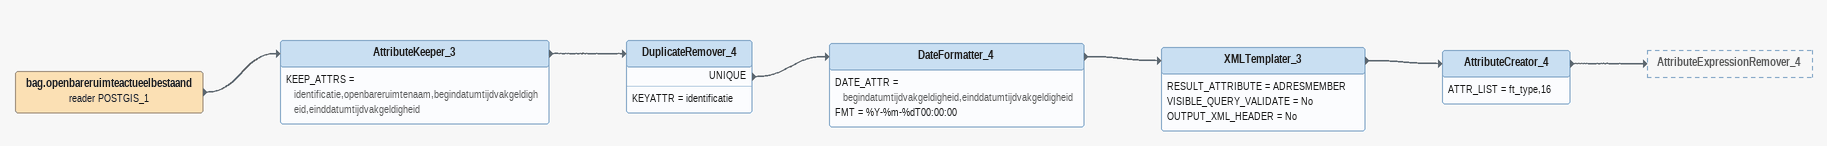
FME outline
bag.openbareruimteactueelbestaand (reader POSTGIS_1)
    -> AttributeKeeper_3
AttributeKeeper_3
    KEEP_ATTRS = identificatie,openbareruimtenaam,begindatumtijdvakgeldigheid,einddatumtijdvakgeldigheid
    -> DuplicateRemover_4
DuplicateRemover_4
    KEYATTR = identificatie
    UNIQUE -> DateFormatter_4
DateFormatter_4
    DATE_ATTR = begindatumtijdvakgeldigheid,einddatumtijdvakgeldigheid
    FMT = %Y-%m-%dT00:00:00
    -> XMLTemplater_3
XMLTemplater_3
    RESULT_ATTRIBUTE = ADRESMEMBER
    VISIBLE_QUERY_VALIDATE = No
    OUTPUT_XML_HEADER = No
    -> AttributeCreator_4
AttributeCreator_4
    ATTR_LIST = ft_type,16
    -> AttributeExpressionRemover_4
